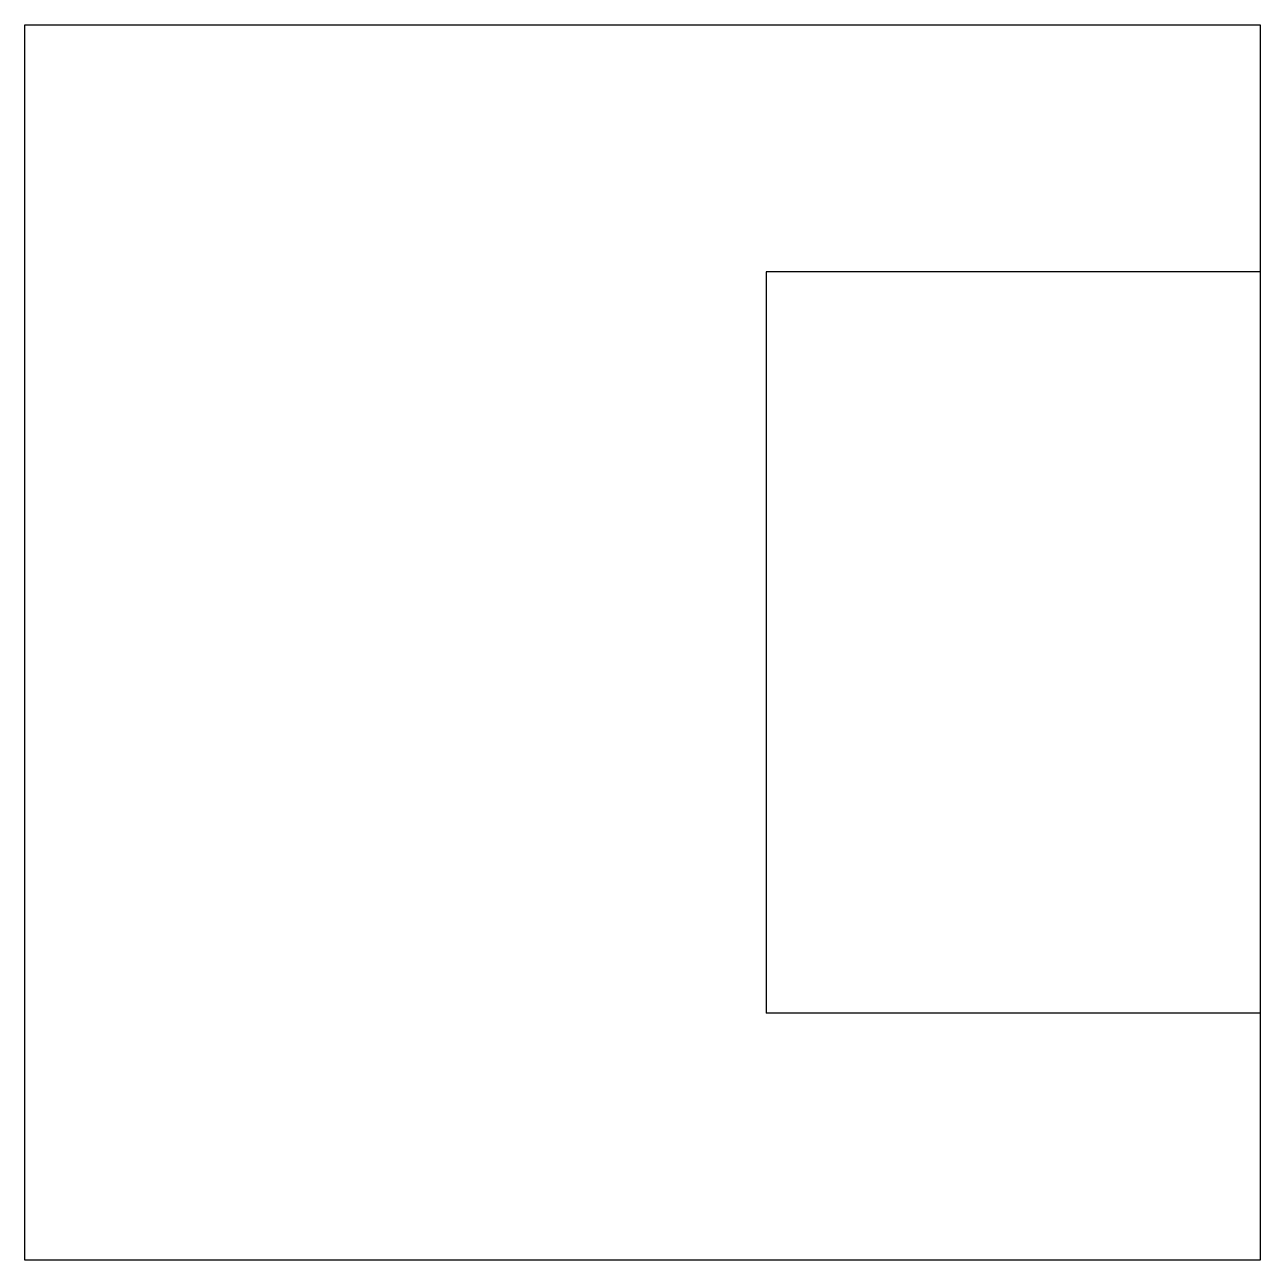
# Model space of a CAD drawing. Header units: metres. Extents: x 0 to 5, y 0 to 5.
import ezdxf

# ---------------------------------------------------------------- set-up
doc = ezdxf.new("R2010")
doc.units = ezdxf.units.M

msp = doc.modelspace()

# ---------------------------------------------------------------- linework, layer by layer
at = {"flags": 128}
for points in [[(0, 0), (0, 5), (5, 5), (5, 0), (0, 0)], [(5, 4), (3, 4)], [(3, 4), (3, 1)], [(5, 1), (3, 1)]]:
    msp.add_lwpolyline(points, dxfattribs=at)

doc.saveas('drawing.dxf')
